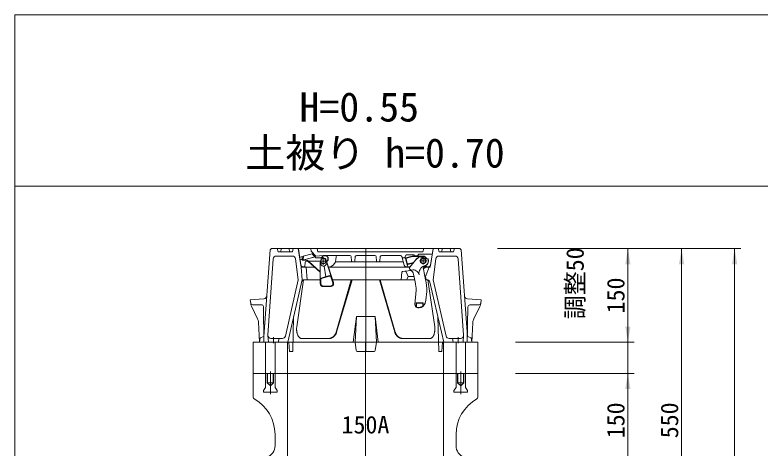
# Model space of a CAD drawing. Units: millimetres, scale not verified. Extents: x -6861 to 6861, y -3554 to 3095.
# Drawn here: x 1261 to 2455, y 2401 to 3095 of the extents above; entities that cross this region are included whole.
import ezdxf
from ezdxf.enums import TextEntityAlignment as Align

# ---------------------------------------------------------------- set-up
doc = ezdxf.new("R2010")
doc.units = ezdxf.units.MM
doc.header["$LTSCALE"] = 20
for name, color, linetype, lineweight in [('0-3_TEMP', 3, 'Continuous', 18), ('0-4_細線', 7, 'Continuous', 18), ('0-6_寸法', 1, 'Continuous', 18), ('0-9_枠線', 6, 'Continuous', 18)]:
    doc.layers.add(name, color=color, linetype=linetype, lineweight=lineweight)
doc.layers.add('0-7_注釈', color=1, linetype='Continuous')
doc.styles.add('ＭＳ ゴシック', font='')
doc.styles.get('ＭＳ ゴシック').set_extended_font_data('MS Gothic')

msp = doc.modelspace()

# ---------------------------------------------------------------- linework, layer by layer
at = {"layer": '0-3_TEMP'}
for p, q in [((1260.93, 2820.78), (6860.93, 2820.78)), ((1822.95, 2720.78), (1822.95, 2555.78)), ((1674.95, 2578.7), (1674.95, 2569.25)), ((1970.95, 2578.7), (1970.95, 2569.25)), ((1699.95, 2570.78), (1706.35, 2570.78)), ((1805.95, 2570.78), (1839.95, 2570.78)), ((1822.8, 2570.78), (1822.8, 2407.78)), ((1939.55, 2570.78), (1945.95, 2570.78)), ((1670.14, 2523.78), (1670.14, 2487.78)), ((1975.14, 2523.78), (1975.14, 2487.78)), ((1822.8, 2514.82), (1822.8, 1829.29)), ((1822.8, 2411.78), (1822.8, 2111.78))]:
    msp.add_line(p, q, dxfattribs=at)
at = {"layer": '0-4_細線'}
for p, q in [((1669.81, 2718.78), (1659.95, 2579.78)), ((1669.81, 2718.78), (1671.95, 2720.78)), ((1671.95, 2720.78), (1973.95, 2720.78)), ((1680.95, 2720.78), (1682.45, 2715.78)), ((1682.45, 2715.78), (1705.45, 2715.78)), ((1687.95, 2720.78), (1686.45, 2715.78)), ((1699.95, 2720.78), (1701.45, 2715.78)), ((1706.95, 2720.78), (1705.45, 2715.78)), ((1714.45, 2720.78), (1715.05, 2720.18)), ((1719.23, 2693.78), (1714.95, 2720.78)), ((1715.05, 2720.18), (1719.7, 2690.78)), ((1722.84, 2708.59), (1737.06, 2712.4)), ((1734.95, 2720.78), (1735.45, 2716.78)), ((1735.45, 2716.78), (1742.95, 2708.78)), ((1738.23, 2711.3), (1740.72, 2707.52)), ((1738.92, 2711.95), (1739.79, 2712.15)), ((1739.25, 2711.57), (1742.18, 2707.12)), ((1744.95, 2720.78), (1746.45, 2715.78)), ((1914.45, 2715.78), (1746.45, 2715.78)), ((1899.95, 2710.78), (1900.95, 2709.28)), ((1907.95, 2711.78), (1905.95, 2709.28)), ((1907.95, 2711.78), (1929.53, 2711.78)), ((1915.95, 2720.78), (1914.45, 2715.78)), ((1930.86, 2720.18), (1926.2, 2690.78)), ((1926.68, 2693.78), (1930.95, 2720.78)), ((1931.45, 2720.78), (1930.86, 2720.18)), ((1938.95, 2720.78), (1940.45, 2715.78)), ((1963.45, 2715.78), (1940.45, 2715.78)), ((1945.95, 2720.78), (1944.45, 2715.78)), ((1957.95, 2720.78), (1959.45, 2715.78)), ((1964.95, 2720.78), (1963.45, 2715.78)), ((1976.09, 2718.78), (1973.95, 2720.78)), ((1976.09, 2718.78), (1985.95, 2579.78)), ((1674.79, 2704.13), (1666.13, 2582.13)), ((1679.77, 2708.78), (1705.57, 2708.78)), ((1710.52, 2704.43), (1714.95, 2670.78)), ((1717.15, 2706.92), (1721.88, 2708.02)), ((1717.77, 2702.96), (1720.94, 2703.69)), ((1720.88, 2703.29), (1721.37, 2706.93)), ((1722.01, 2702.16), (1741.94, 2707.5)), ((1722.06, 2702.17), (1722.49, 2702.25)), ((1722.5, 2704.07), (1723.12, 2708.67)), ((1723.75, 2702.97), (1741.74, 2707.79)), ((1725.99, 2698.99), (1725.23, 2691.78)), ((1729.6, 2700.78), (1727.92, 2700.78)), ((1749.95, 2682.78), (1730.99, 2699.85)), ((1731.47, 2700.78), (1749.63, 2700.78)), ((1750.09, 2683.32), (1731.56, 2700)), ((1741.34, 2708.4), (1742.95, 2708.78)), ((1742.95, 2708.78), (1754.95, 2709.78)), ((1744.69, 2705.78), (1754.95, 2705.78)), ((1748.95, 2700.78), (1760.95, 2700.78)), ((1750.2, 2697.73), (1750.46, 2701.12)), ((1753.56, 2708.17), (1751.17, 2705.78)), ((1751.88, 2705.78), (1753.92, 2707.81)), ((1754.95, 2709.78), (1775.8, 2709.78)), ((1754.95, 2706.78), (1754.95, 2694.78)), ((1771.21, 2666.3), (1759.71, 2702.3)), ((1767.57, 2676.18), (1760.04, 2699.74)), ((1760.4, 2700.15), (1760.99, 2700.74)), ((1760.57, 2699.62), (1761.34, 2700.39)), ((1797.64, 2709.78), (1766.62, 2709.78)), ((1882.81, 2699.78), (1774.41, 2699.78)), ((1774.99, 2702.64), (1775.45, 2707.95)), ((1799.63, 2707.98), (1800.36, 2700.68)), ((1806.27, 2707.98), (1805.54, 2700.68)), ((1837.64, 2709.78), (1808.26, 2709.78)), ((1840.36, 2700.68), (1839.63, 2707.98)), ((1845.54, 2700.68), (1846.27, 2707.98)), ((1878.59, 2709.78), (1848.26, 2709.78)), ((1884.36, 2694), (1880.53, 2708.29)), ((1881.2, 2705.78), (1886.89, 2705.78)), ((1889.73, 2693.26), (1886.64, 2704.81)), ((1887.34, 2706.04), (1897.57, 2708.78)), ((1889.56, 2696.78), (1887.55, 2704.28)), ((1888.26, 2705.5), (1897.67, 2708.03)), ((1890.79, 2696.07), (1899.31, 2698.36)), ((1902.54, 2702.29), (1893.45, 2690.9)), ((1902.74, 2702.13), (1893.64, 2690.74)), ((1897.57, 2708.78), (1914.95, 2708.78)), ((1897.67, 2708.03), (1914.95, 2708.03)), ((1900.95, 2709.28), (1905.95, 2709.28)), ((1908.95, 2701.03), (1920.95, 2701.03)), ((1909.15, 2707.76), (1909.18, 2707.49)), ((1909.15, 2707.76), (1922.89, 2704.08)), ((1909.18, 2707.49), (1922.7, 2703.87)), ((1914.95, 2695.03), (1914.95, 2707.03)), ((1922.7, 2703.87), (1922.89, 2704.08)), ((1935.38, 2704.43), (1930.95, 2670.78)), ((1966.13, 2708.78), (1940.34, 2708.78)), ((1971.12, 2704.13), (1979.77, 2582.13)), ((1719.23, 2693.78), (1721.23, 2691.78)), ((1719.23, 2693.78), (1721.23, 2691.78)), ((1719.23, 2693.78), (1721.23, 2691.78)), ((1719.23, 2693.78), (1721.23, 2691.78)), ((1719.7, 2690.78), (1720.95, 2670.78)), ((1719.7, 2690.78), (1740.82, 2690.78)), ((1725.23, 2691.78), (1721.23, 2691.78)), ((1727.45, 2690.78), (1728.95, 2670.78)), ((1749.95, 2664.81), (1750.2, 2697.73)), ((1758.76, 2675.59), (1756.15, 2692.85)), ((1764.64, 2690.78), (1822.95, 2690.78)), ((1893.12, 2690.78), (1822.95, 2690.78)), ((1887.25, 2691.78), (1893.98, 2691.78)), ((1890.25, 2695.18), (1898.53, 2697.4)), ((1915.3, 2687.56), (1918.85, 2670.87)), ((1926.2, 2690.78), (1915.6, 2690.78)), ((1916.06, 2691.99), (1920.25, 2692.78)), ((1924.7, 2690.78), (1918.95, 2676.28)), ((1920.36, 2691.78), (1920.25, 2692.78)), ((1920.36, 2691.78), (1924.68, 2691.78)), ((1924.68, 2691.78), (1926.68, 2693.78)), ((1752.91, 2674.07), (1765.12, 2677.5)), ((1753.87, 2673.63), (1764.82, 2676.7)), ((1770.26, 2665.99), (1767.26, 2675.38)), ((1880.89, 2682.97), (1879.95, 2670.78)), ((1881.75, 2683.88), (1894.94, 2685.65)), ((1887.58, 2683.27), (1890.95, 2676.28)), ((1890.95, 2676.28), (1889.43, 2672.09)), ((1900.29, 2676.28), (1890.95, 2676.28)), ((1899.62, 2679.55), (1902.22, 2667.33)), ((1918.95, 2676.28), (1917.94, 2676.28)), ((1918.95, 2676.28), (1919.95, 2670.78)), ((1694.22, 2580.66), (1714.95, 2670.78)), ((1697.95, 2570.78), (1720.95, 2670.78)), ((1723.28, 2670.5), (1712.45, 2595.69)), ((1724.93, 2670.78), (1749.79, 2670.78)), ((1750.95, 2664.78), (1750.95, 2669.78)), ((1770.02, 2670.78), (1822.95, 2670.78)), ((1775.72, 2587.09), (1799.82, 2670.78)), ((1776.37, 2586.98), (1801.1, 2670.78)), ((1901.12, 2670.78), (1822.95, 2670.78)), ((1869.53, 2586.98), (1844.8, 2670.78)), ((1870.18, 2587.09), (1846.09, 2670.78)), ((1872.33, 2670.78), (1867.91, 2670.78)), ((1920.97, 2670.78), (1919.04, 2670.78)), ((1922.62, 2670.5), (1933.45, 2595.69)), ((1947.95, 2570.78), (1925.84, 2666.9)), ((1951.68, 2580.66), (1930.95, 2670.78)), ((1754.95, 2660.78), (1766.45, 2660.78)), ((1754.95, 2659.78), (1766.45, 2659.78)), ((1903.62, 2654.03), (1901.64, 2631.46)), ((1659.97, 2640.45), (1637.95, 2638.78)), ((1637.95, 2638.78), (1638.65, 2633.2)), ((1640.01, 2628.57), (1649.67, 2608.45)), ((1641.6, 2630.78), (1656, 2630.78)), ((1659, 2627.83), (1659.95, 2570.78)), ((1904.45, 2633.53), (1903.95, 2633.76)), ((1903.95, 2633.76), (1914.95, 2633.76)), ((1903.95, 2633.76), (1903.95, 2626.8)), ((1903.95, 2626.8), (1904.45, 2627.08)), ((1904.45, 2633.53), (1914.45, 2633.53)), ((1904.45, 2633.53), (1904.45, 2627.08)), ((1906.62, 2626.53), (1908.3, 2626.53)), ((1914.45, 2633.53), (1914.95, 2633.76)), ((1914.45, 2633.53), (1914.45, 2628.79)), ((1914.45, 2628.79), (1914.95, 2628.56)), ((1914.95, 2633.76), (1914.95, 2628.56)), ((1986.73, 2627.52), (1985.67, 2570.47)), ((2004.13, 2630.44), (1989.73, 2630.46)), ((2005.72, 2628.23), (1996.02, 2608.13)), ((1906.62, 2626.03), (1908.3, 2626.03)), ((1651.12, 2602.82), (1652.95, 2570.78)), ((1705.95, 2555.78), (1707.45, 2612.08)), ((1807.95, 2612.08), (1837.95, 2612.08)), ((1837.95, 2612.08), (1842.95, 2570.78)), ((1839.95, 2570.78), (1837.95, 2612.08)), ((1939.95, 2555.78), (1938.45, 2612.08)), ((1994.56, 2602.49), (1992.67, 2570.46)), ((1653.95, 2577.78), (1659.95, 2579.78)), ((1666.95, 2570.78), (1666.14, 2581.39)), ((1978.95, 2570.78), (1979.77, 2581.39)), ((1991.95, 2577.78), (1985.95, 2579.78)), ((1642.64, 2520.78), (1642.64, 2570.78)), ((1652.64, 2570.78), (1642.64, 2570.78)), ((1662.64, 2520.78), (1662.64, 2570.78)), ((1671.12, 2576.78), (1689.35, 2576.78)), ((1677.64, 2520.78), (1677.64, 2570.78)), ((1683.95, 2576.78), (1682.95, 2570.78)), ((1697.64, 2520.78), (1697.64, 2570.78)), ((1697.95, 2570.78), (1699.95, 2570.78)), ((1699.95, 2570.78), (1700.95, 2555.78)), ((1706.35, 2570.78), (1805.95, 2570.78)), ((1720.22, 2576.78), (1763.93, 2576.78)), ((1805.95, 2570.78), (1807.72, 2557.51)), ((1839.95, 2570.78), (1838.18, 2557.51)), ((1939.55, 2570.78), (1839.95, 2570.78)), ((1925.69, 2576.78), (1881.97, 2576.78)), ((1945.95, 2570.78), (1944.95, 2555.78)), ((1947.95, 2570.78), (1945.95, 2570.78)), ((1947.64, 2520.78), (1947.64, 2570.78)), ((1992.95, 2570.78), (1947.95, 2570.78)), ((1974.78, 2576.78), (1956.55, 2576.78)), ((1961.95, 2576.78), (1962.95, 2570.78)), ((1967.64, 2520.78), (1967.64, 2570.78)), ((1982.64, 2520.78), (1982.64, 2570.78)), ((1991.95, 2577.78), (1992.95, 2570.78)), ((1992.64, 2570.78), (2002.64, 2570.78)), ((2002.64, 2520.78), (2002.64, 2570.78)), ((1700.95, 2555.78), (1705.95, 2555.78)), ((1836.2, 2555.78), (1809.39, 2555.78)), ((1944.95, 2555.78), (1939.95, 2555.78)), ((1642.64, 2520.78), (2002.64, 2520.78)), ((1642.64, 2520.78), (1642.64, 2482.57)), ((1662.64, 2520.78), (1662.64, 2498.28)), ((1665.74, 2520.78), (1665.74, 2505.18)), ((1674.54, 2520.78), (1674.54, 2505.18)), ((1675.14, 2520.78), (1675.14, 2505.78)), ((1677.64, 2520.78), (1677.64, 2498.28)), ((1697.64, 2520.78), (1697.64, 2370.78)), ((1947.64, 2520.78), (1947.64, 2370.78)), ((1967.64, 2520.78), (1967.64, 2498.28)), ((1970.14, 2520.78), (1970.14, 2505.78)), ((1970.74, 2520.78), (1970.74, 2505.18)), ((1979.54, 2520.78), (1979.54, 2505.18)), ((1980.14, 2520.78), (1980.14, 2505.78)), ((1982.64, 2520.78), (1982.64, 2498.28)), ((2002.64, 2520.78), (2002.64, 2482.57)), ((1662.64, 2498.28), (1659.14, 2493.28)), ((1665.14, 2505.78), (1670.14, 2500.78)), ((1675.14, 2505.78), (1670.14, 2500.78)), ((1677.64, 2498.28), (1681.14, 2493.28)), ((1970.14, 2505.78), (1975.14, 2500.78)), ((1980.14, 2505.78), (1970.14, 2505.78)), ((1980.14, 2505.78), (1975.14, 2500.78)), ((1659.14, 2493.28), (1659.14, 2490.78)), ((1659.14, 2490.78), (1681.14, 2490.78)), ((1681.14, 2493.28), (1681.14, 2490.78)), ((1986.14, 2490.78), (1964.14, 2490.78)), ((1677.64, 2423.11), (1677.64, 2405.14)), ((1967.64, 2423.11), (1967.64, 2405.14))]:
    msp.add_line(p, q, dxfattribs=at)
for points in [[(1885.06, 2705.78), (1887.95, 2710.78), (1899.95, 2710.78)], [(1985.78, 2640.14), (2007.8, 2638.43), (2007.09, 2632.86)], [(1805.95, 2570.78), (1807.95, 2612.08), (1802.95, 2570.78)], [(1653.95, 2577.78), (1652.95, 2570.78), (1697.95, 2570.78)], [(1665.14, 2520.78), (1665.14, 2505.78), (1675.14, 2505.78)], [(1967.64, 2498.28), (1964.14, 2493.28), (1964.14, 2490.78)], [(1982.64, 2498.28), (1986.14, 2493.28), (1986.14, 2490.78)]]:
    msp.add_lwpolyline(points, dxfattribs=at)
for centre, radius in [((1754.95, 2700.78), 4.5), ((1754.95, 2700.78), 4), ((1914.95, 2701.03), 4.75), ((1914.95, 2701.03), 4)]:
    msp.add_circle(centre, radius, dxfattribs=at)
for centre, radius, start, end in [((1736.56, 2710.2), 2, 33.435, 105), ((1737.58, 2710.47), 2, 33.435, 105), ((1679.77, 2703.78), 5, 90, 175.943), ((1705.57, 2703.78), 5, 7.496, 90), ((1721.88, 2703.16), 1, 172.38, 285), ((1723.35, 2706.66), 2, 105, 172.38), ((1724.87, 2692.57), 10, 48.003, 105), ((1723.49, 2703.94), 1, 172.38, 285), ((1724.3, 2692.42), 10, 48.003, 100.392), ((1727.98, 2698.78), 2, 90, 173.991), ((1731.47, 2703.78), 3, 239.518, 270), ((1744.69, 2708.78), 3, 213.435, 270), ((1755.3, 2697.87), 5.09, 179.563, 17.716), ((1757.45, 2704.28), 5.5, 315, 135), ((1757.45, 2704.28), 5, 315, 135), ((1754.95, 2700.78), 5, 17.716, 90), ((1762.04, 2703.78), 13, 275.889, 355), ((1777.45, 2707.78), 2, 90, 175), ((1797.64, 2707.78), 2, 5.711, 90), ((1801.36, 2700.78), 1, 185.711, 270.001), ((1804.55, 2700.78), 1, 270, 354.289), ((1808.26, 2707.78), 2, 90, 174.289), ((1837.64, 2707.78), 2, 5.711, 90), ((1841.36, 2700.78), 1, 185.711, 270), ((1844.55, 2700.78), 1, 269.999, 354.289), ((1848.26, 2707.78), 2, 90, 174.289), ((1878.59, 2707.78), 2, 15, 90), ((1887.6, 2705.07), 1, 105, 195), ((1888.52, 2704.54), 1, 104.999, 195), ((1918.95, 2689.19), 21, 117.828, 141.396), ((1918.95, 2689.19), 20.75, 118.098, 141.396), ((1914.95, 2703.28), 5.5, 18.873, 90), ((1914.95, 2703.28), 4.75, 25.614, 90), ((1914.95, 2701.03), 8.25, 282.029, 20.153), ((1914.95, 2701.03), 8.5, 289.465, 21.032), ((1940.34, 2703.78), 5, 90, 172.504), ((1966.13, 2703.78), 5, 4.057, 90), ((1887.25, 2694.78), 3, 195, 270), ((1889.99, 2696.14), 1, 194.999, 285), ((1890.53, 2697.04), 1, 194.999, 285), ((1891.66, 2693.78), 2, 195, 270), ((1895.79, 2689.03), 3, 141.396, 242.755), ((1895.79, 2689.03), 2.75, 141.396, 283.399), ((1889.84, 2677.47), 10, 12, 62.755), ((1898.71, 2676.62), 10, 13.096, 103.289), ((1920.75, 2681.14), 12.5, 109.028, 190.412), ((1918.95, 2689.19), 4, 106.971, 204), ((1911.49, 2697.95), 10, 292.623, 314.134), ((1753.99, 2670.22), 4, 105.689, 179.563), ((1765.36, 2674.78), 2, 17.716, 105.689), ((1765.66, 2675.58), 2, 17.716, 105.689), ((1881.89, 2682.89), 1, 97.625, 175.601), ((1885.78, 2682.4), 2, 25.722, 97.625), ((1724.93, 2665.78), 5, 90, 167.047), ((1754.95, 2664.78), 5, 179.204, 270), ((1754.95, 2669.78), 4, 105.689, 180), ((1754.95, 2664.78), 4, 180, 270), ((1766.45, 2664.78), 5, 270, 17.716), ((1766.45, 2664.78), 4, 270, 17.716), ((1887.55, 2672.78), 2, 270, 340.017), ((1839.62, 2654.03), 64, 0, 12), ((1839.62, 2654.03), 81, 345.314, 12), ((1920.97, 2665.78), 5, 12.953, 90), ((1659.6, 2645.44), 5, 274.344, 355.943), ((1986.17, 2645.13), 5, 183.949, 265.548), ((1641.6, 2633.78), 3, 187.125, 270), ((1653.53, 2635.06), 15, 187.125, 205.641), ((1656, 2627.78), 3, 0.955, 90), ((1906.62, 2631.03), 5, 175, 270), ((1906.62, 2631.03), 4.5, 241.158, 270), ((1908.3, 2636.03), 10, 270, 345.314), ((1908.3, 2636.03), 9.5, 270, 310.388), ((1989.73, 2627.46), 3, 89.893, 178.938), ((2004.14, 2633.44), 3, 269.893, 352.768), ((1992.21, 2634.75), 15, 334.252, 352.768), ((1636.15, 2601.96), 15, 3.27, 25.641), ((2009.53, 2601.61), 15, 154.251, 176.622), ((1727.16, 2591.62), 15, 177.42047, 183.98981), ((1727.13, 2592.41), 14.95, 173.89277, 180.46211), ((1727.1, 2590.82), 14.9, 180.96172, 187.53106), ((1727.02, 2593.2), 14.77, 170.31074, 176.88008), ((1918.89, 2593.2), 14.77, 3.11892, 9.68825), ((1918.81, 2590.82), 14.9, 352.46994, 359.03928), ((1918.77, 2592.41), 14.95, 359.5389, 6.10824), ((1918.74, 2591.62), 15, 356.00919, 2.57852), ((1671.12, 2581.78), 5, 175.943, 270), ((1689.35, 2581.78), 5, 270, 347.047), ((1726.94, 2590.04), 14.66, 184.58302, 191.15236), ((1726.7, 2589.28), 14.3, 188.35914, 194.92847), ((1726.37, 2588.56), 13.81, 192.36873, 198.93806), ((1725.96, 2587.88), 13.21, 196.70895, 203.27829), ((1725.48, 2587.24), 12.52, 201.49676, 208.0661), ((1724.93, 2586.67), 11.76, 206.87362, 213.44296), ((1724.31, 2586.17), 10.97, 213.01027, 219.57961), ((1723.64, 2585.73), 10.18, 220.10416, 226.6735), ((1762.35, 2590.14), 13.59, 300.11715, 304.57718), ((1763.02, 2590.14), 13.59, 300.11802, 304.57805), ((1762.22, 2590.21), 13.72, 304.82668, 309.2867), ((1762.9, 2590.21), 13.72, 304.82668, 309.2867), ((1762.1, 2590.3), 13.86, 309.44394, 313.90396), ((1762.78, 2590.3), 13.86, 309.44394, 313.90396), ((1761.99, 2590.39), 14.01, 313.96603, 318.42606), ((1762.67, 2590.39), 14.01, 313.96603, 318.42606), ((1761.89, 2590.49), 14.15, 318.39462, 322.85465), ((1762.57, 2590.49), 14.15, 318.39462, 322.85465), ((1761.79, 2590.6), 14.3, 322.73468, 327.19471), ((1761.7, 2590.72), 14.43, 326.98817, 331.44819), ((1762.47, 2590.6), 14.3, 322.73341, 327.19344), ((1761.63, 2590.84), 14.56, 331.16694, 335.62697), ((1762.38, 2590.72), 14.43, 326.98948, 331.44951), ((1761.56, 2590.97), 14.67, 335.27597, 339.736), ((1762.31, 2590.84), 14.56, 331.16694, 335.62697), ((1761.5, 2591.11), 14.78, 339.32468, 343.78471), ((1762.24, 2590.97), 14.67, 335.27597, 339.736), ((1762.18, 2591.11), 14.78, 339.32468, 343.78471), ((1883.72, 2591.11), 14.78, 196.2168, 200.67683), ((1883.66, 2590.97), 14.67, 200.26406, 204.72408), ((1884.4, 2591.11), 14.78, 196.21538, 200.67541), ((1883.6, 2590.84), 14.56, 204.3731, 208.83313), ((1884.34, 2590.97), 14.67, 200.26406, 204.72408), ((1883.52, 2590.72), 14.43, 208.55057, 213.0106), ((1884.28, 2590.84), 14.56, 204.3731, 208.83313), ((1883.43, 2590.6), 14.3, 212.80665, 217.26668), ((1884.2, 2590.72), 14.43, 208.55057, 213.0106), ((1883.34, 2590.49), 14.15, 217.14434, 221.60437), ((1884.11, 2590.6), 14.3, 212.80665, 217.26668), ((1884.02, 2590.49), 14.15, 217.14555, 221.60557), ((1883.23, 2590.39), 14.01, 221.57518, 226.03521), ((1883.91, 2590.39), 14.01, 221.57405, 226.03407), ((1883.12, 2590.3), 13.86, 226.09615, 230.55618), ((1883.8, 2590.3), 13.86, 226.09615, 230.55618), ((1883, 2590.21), 13.72, 230.71233, 235.17235), ((1883.68, 2590.21), 13.72, 230.7133, 235.17332), ((1882.88, 2590.14), 13.59, 235.42309, 239.88312), ((1883.56, 2590.14), 13.59, 235.42222, 239.88225), ((1922.26, 2585.73), 10.18, 313.32533, 319.89467), ((1921.59, 2586.17), 10.97, 320.42039, 326.98973), ((1920.98, 2586.67), 11.76, 326.55807, 333.12741), ((1920.42, 2587.24), 12.52, 331.93385, 338.50319), ((1919.94, 2587.88), 13.21, 336.7206, 343.28994), ((1919.53, 2588.56), 13.81, 341.06298, 347.63232), ((1919.2, 2589.28), 14.3, 345.0715, 351.64084), ((1918.96, 2590.04), 14.66, 348.84661, 355.41595), ((1956.55, 2581.78), 5, 192.953, 270), ((1974.78, 2581.78), 5, 270, 4.057), ((1698.95, 2570.03), 1.25, 36.87, 143.13), ((1722.93, 2585.38), 9.44, 228.3576, 234.92694), ((1722.18, 2585.11), 8.8, 237.91499, 244.48433), ((1721.41, 2584.93), 8.33, 248.76546, 255.3348), ((1720.62, 2584.84), 8.07, 260.60549, 267.17483), ((1763.18, 2589.9), 13.13, 270.31854, 274.77857), ((1763.86, 2589.9), 13.13, 270.31854, 274.77857), ((1763.04, 2589.91), 13.15, 275.40614, 279.86617), ((1763.71, 2589.91), 13.15, 275.40614, 279.86617), ((1762.89, 2589.94), 13.2, 280.46637, 284.9264), ((1763.57, 2589.94), 13.2, 280.466, 284.92603), ((1762.75, 2589.97), 13.27, 285.48095, 289.94098), ((1763.43, 2589.97), 13.27, 285.48146, 289.94149), ((1762.61, 2590.02), 13.36, 290.43589, 294.89592), ((1763.29, 2590.02), 13.36, 290.43589, 294.89592), ((1762.48, 2590.07), 13.47, 295.31835, 299.77837), ((1763.15, 2590.07), 13.47, 295.31759, 299.77762), ((1882.75, 2590.07), 13.47, 240.22163, 244.68165), ((1883.43, 2590.07), 13.47, 240.22238, 244.68241), ((1882.61, 2590.02), 13.36, 245.10423, 249.56426), ((1883.29, 2590.02), 13.36, 245.10423, 249.56426), ((1882.47, 2589.97), 13.27, 250.05918, 254.51921), ((1883.15, 2589.97), 13.27, 250.05867, 254.5187), ((1882.33, 2589.94), 13.2, 255.0736, 259.53363), ((1883.01, 2589.94), 13.2, 255.07397, 259.534), ((1882.19, 2589.91), 13.15, 260.13383, 264.59386), ((1882.87, 2589.91), 13.15, 260.13361, 264.59364), ((1882.04, 2589.9), 13.13, 265.22143, 269.68146), ((1882.72, 2589.9), 13.13, 265.2215, 269.68153), ((1925.29, 2584.84), 8.08, 272.82479, 279.39413), ((1924.5, 2584.93), 8.33, 284.66593, 291.23527), ((1923.72, 2585.11), 8.8, 295.51485, 302.08419), ((1922.97, 2585.38), 9.44, 305.07392, 311.64326), ((1946.95, 2570.03), 1.25, 36.87, 143.13), ((1809.7, 2557.78), 2, 187.595, 270), ((1836.2, 2557.78), 2, 270, 352.405), ((1645.64, 2482.57), 3, 180, 240.968), ((1612.64, 2423.11), 65, 0, 60.968), ((2032.64, 2423.11), 65, 119.032, 180), ((1999.64, 2482.57), 3, 299.032, 0), ((1657.64, 2405.14), 20, 290.354, 0), ((1987.64, 2405.14), 20, 180, 249.646)]:
    msp.add_arc(centre, radius, start, end, dxfattribs=at)
at = {"layer": '0-6_寸法'}
for p, q in [((2033.95, 2720.78), (2252.89, 2720.78)), ((2033.95, 2720.78), (2338.95, 2720.78)), ((2033.95, 2720.78), (2423.94, 2720.78)), ((2242.89, 2130.78), (2242.89, 2720.78)), ((2328.95, 2170.78), (2328.95, 2720.78)), ((2413.94, 2020.78), (2413.94, 2720.78)), ((2062.64, 2570.78), (2252.89, 2570.78)), ((2062.8, 2570.78), (2252.89, 2570.78)), ((2062.64, 2520.78), (2252.89, 2520.78)), ((2062.8, 2520.78), (2252.89, 2520.78))]:
    msp.add_line(p, q, dxfattribs=at)
for points in [[(2238.72, 2695.78), (2242.89, 2720.78), (2247.06, 2695.78)], [(2324.78, 2695.78), (2328.95, 2720.78), (2333.12, 2695.78)], [(2409.77, 2695.78), (2413.94, 2720.78), (2418.1, 2695.78)], [(2238.72, 2595.78), (2242.89, 2570.78), (2247.06, 2595.78)], [(2238.72, 2595.78), (2242.89, 2570.78), (2247.06, 2595.78)], [(2238.72, 2495.78), (2242.89, 2520.78), (2247.06, 2495.78)], [(2238.72, 2495.78), (2242.89, 2520.78), (2247.06, 2495.78)]]:
    msp.add_solid(points, dxfattribs=at)
at = {"layer": '0-9_枠線'}
for q in [(6860.93, 3094.96), (1260.93, -705.04)]:
    msp.add_line((1260.93, 3094.96), q, dxfattribs=at)

# ---------------------------------------------------------------- texts
at = {"layer": '0-6_寸法', "style": 'ＭＳ ゴシック'}
for s, p in [('調整50', (2180.69, 2607.61)), ('150', (2245.93, 2616.98)), ('150', (2245.93, 2416.98)), ('550', (2331.99, 2416.98))]:
    msp.add_text(s, height=28.15, rotation=90, dxfattribs=at).set_placement(p, align=Align.BOTTOM_LEFT)
at = {"layer": '0-7_注釈', "style": 'ＭＳ ゴシック'}
for s, height, p in [('H=0.55', 46.92, (1716.76, 2910.11)), ('土被り h=0.70', 46.92, (1630.15, 2836.4)), ('150A', 28.15, (1784.24, 2416.24))]:
    msp.add_text(s, height=height, dxfattribs=at).set_placement(p, align=Align.BOTTOM_LEFT)

doc.saveas('drawing.dxf')
